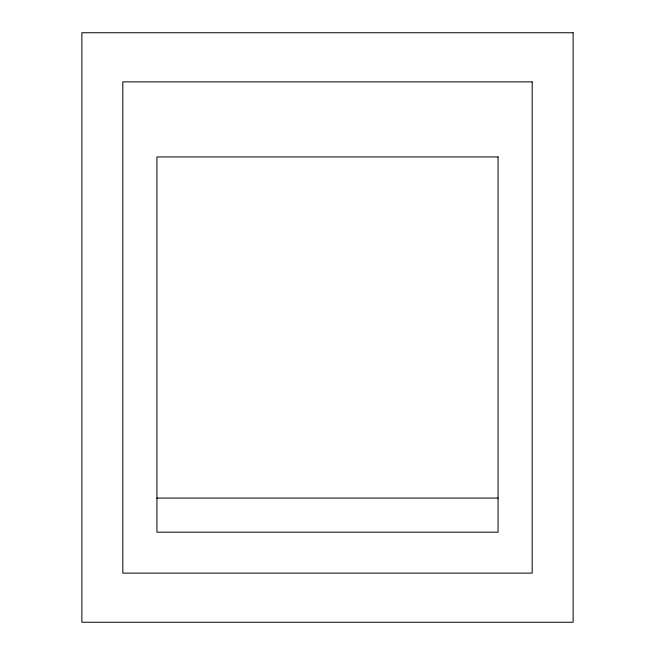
<?xml version="1.0" encoding="UTF-8"?>
<svg xmlns="http://www.w3.org/2000/svg" width="655" height="655" viewBox="0 0 655 655"><rect width="100%" height="100%" fill="white"/><g stroke="black" fill="none" stroke-linecap="round" stroke-linejoin="round"><path stroke-width="0.98" d="M156.93 498.07L498.07 498.07M573.125 32.75L81.875 32.75L81.875 622.25L573.125 622.25L573.125 32.75M532.188 81.875L122.812 81.875L122.812 573.125L532.188 573.125L532.188 81.875M498.07 156.93L156.93 156.93L156.93 532.188L498.07 532.188L498.07 156.93"/></g></svg>
